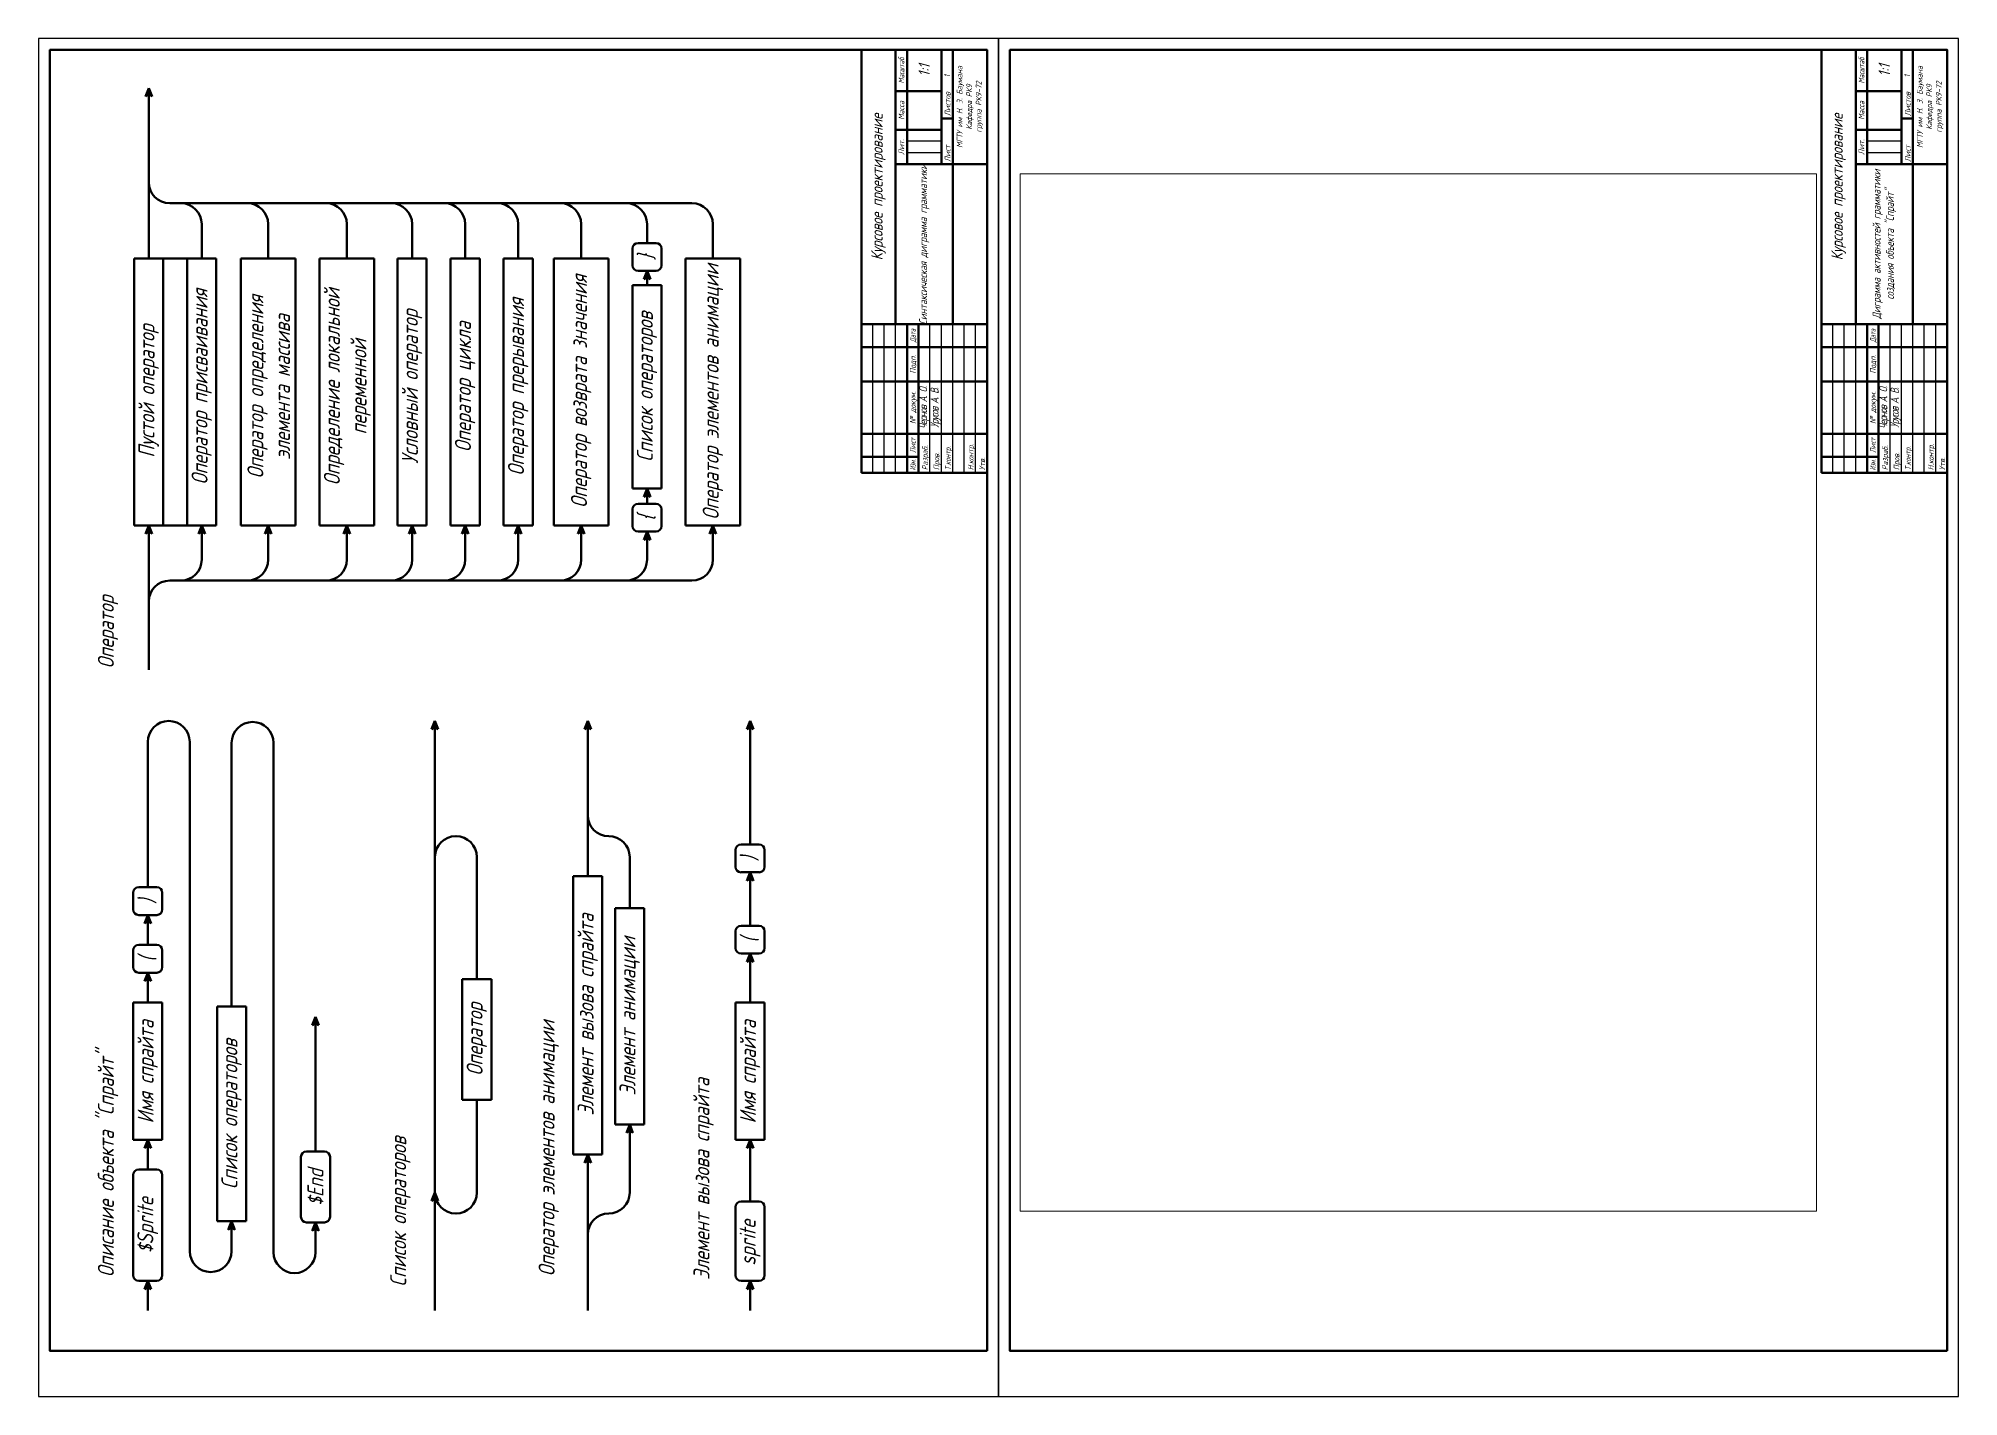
# Model space of a CAD drawing. Header units: millimetres. Extents: x -1205 to 3458, y 452 to 1430.
# Drawn here: x -105 to 735, y 836 to 1430 of the extents above; entities that cross this region are included whole.
import ezdxf
from ezdxf.enums import TextEntityAlignment as Align

# ---------------------------------------------------------------- set-up
doc = ezdxf.new("R2010")
doc.units = ezdxf.units.MM
doc.layers.get('0').update_dxf_attribs({"lineweight": 100})
doc.styles.add('GOST 2.304', font='CS_Gost2304.shx', dxfattribs={"oblique": 15})
picture_1 = doc.add_image_def('image10.png', size_in_pixel=(2760, 2120))

msp = doc.modelspace()

# ---------------------------------------------------------------- hatches: boundary and pattern name
for points in [[(-58.52, 1404.2), (-57.06, 1405.15), (-55.61, 1404.2), (-57.06, 1407.86)], [(159.49, 1324.22), (160.94, 1325.16), (162.4, 1324.22), (160.94, 1327.88)], [(159.49, 1229), (160.94, 1229.95), (162.4, 1229), (160.94, 1232.66)], [(-58.52, 1212.91), (-57.06, 1213.85), (-55.61, 1212.91), (-57.06, 1216.57)], [(-35.32, 1212.91), (-33.86, 1213.85), (-32.41, 1212.91), (-33.86, 1216.57)], [(-6.26, 1212.91), (-4.81, 1213.85), (-3.35, 1212.91), (-4.81, 1216.57)], [(28.15, 1212.91), (29.6, 1213.85), (31.06, 1212.91), (29.6, 1216.57)], [(56.71, 1212.91), (58.16, 1213.85), (59.62, 1212.91), (58.16, 1216.57)], [(79.91, 1212.91), (81.36, 1213.85), (82.82, 1212.91), (81.36, 1216.57)], [(103.11, 1212.91), (104.57, 1213.85), (106.02, 1212.91), (104.57, 1216.57)], [(130.68, 1212.91), (132.14, 1213.85), (133.59, 1212.91), (132.14, 1216.57)], [(159.49, 1210.19), (160.94, 1211.14), (162.4, 1210.19), (160.94, 1213.85)], [(188.29, 1212.91), (189.75, 1213.85), (191.2, 1212.91), (189.75, 1216.57)], [(66.68, 1127.39), (68.14, 1128.33), (69.59, 1127.39), (68.14, 1131.04)], [(133.54, 1127.39), (135, 1128.33), (136.45, 1127.39), (135, 1131.04)], [(204.56, 1127.39), (206.02, 1128.33), (207.47, 1127.39), (206.02, 1131.04)], [(204.56, 1061.18), (206.02, 1062.12), (207.47, 1061.18), (206.02, 1064.84)], [(-58.92, 1042.51), (-57.47, 1043.45), (-56.01, 1042.51), (-57.47, 1046.17)], [(204.56, 1025.65), (206.02, 1026.59), (207.47, 1025.65), (206.02, 1029.31)], [(-58.92, 1017.29), (-57.47, 1018.24), (-56.01, 1017.29), (-57.47, 1020.95)], [(14.43, 997.94), (15.89, 998.89), (17.34, 997.94), (15.89, 1001.6)], [(151.88, 950.94), (153.34, 951.88), (154.79, 950.94), (153.34, 954.6)], [(-58.92, 944.24), (-57.47, 945.19), (-56.01, 944.24), (-57.47, 947.9)], [(133.54, 937.82), (135, 938.77), (136.45, 937.82), (135, 941.48)], [(204.56, 944.24), (206.02, 945.19), (207.47, 944.24), (206.02, 947.9)], [(66.68, 921.12), (68.14, 922.06), (69.59, 921.12), (68.14, 924.78)], [(-22.25, 908.54), (-20.79, 909.49), (-19.34, 908.54), (-20.79, 912.2)], [(14.43, 908.09), (15.89, 909.03), (17.34, 908.09), (15.89, 911.75)], [(-58.92, 882.51), (-57.47, 883.46), (-56.01, 882.51), (-57.47, 886.17)], [(204.56, 882.51), (206.02, 883.46), (207.47, 882.51), (206.02, 886.17)]]:
    msp.add_hatch(color=256).paths.add_polyline_path(points)

# ---------------------------------------------------------------- linework, layer by layer
at = {"color": 7, "linetype": 'Continuous', "lineweight": 60}
for p, q in [((254.69, 1239.55), (254.69, 1424.55)), ((309.69, 1424.55), (254.69, 1424.55)), ((269.69, 1304.55), (269.69, 1424.55)), ((274.69, 1374.55), (274.69, 1424.55)), ((289.69, 1374.55), (289.69, 1424.55)), ((294.69, 1304.55), (294.69, 1424.55)), ((309.69, 1239.55), (309.69, 1424.55)), ((674.69, 1239.55), (674.69, 1424.55)), ((729.69, 1424.55), (674.69, 1424.55)), ((689.69, 1304.55), (689.69, 1424.55)), ((694.69, 1374.55), (694.69, 1424.55)), ((709.69, 1374.55), (709.69, 1424.55)), ((714.69, 1304.55), (714.69, 1424.55)), ((729.69, 1239.55), (729.69, 1424.55)), ((289.69, 1406.55), (269.69, 1406.55)), ((709.69, 1406.55), (689.69, 1406.55)), ((294.69, 1394.55), (289.69, 1394.55)), ((714.69, 1394.55), (709.69, 1394.55)), ((289.69, 1389.55), (269.69, 1389.55)), ((709.69, 1389.55), (689.69, 1389.55)), ((309.69, 1374.55), (269.69, 1374.55)), ((729.69, 1374.55), (689.69, 1374.55)), ((309.69, 1304.55), (254.69, 1304.55)), ((274.69, 1239.55), (274.69, 1304.55)), ((279.69, 1239.55), (279.69, 1304.55)), ((729.69, 1304.55), (674.69, 1304.55)), ((694.69, 1239.55), (694.69, 1304.55)), ((699.69, 1239.55), (699.69, 1304.55)), ((309.69, 1294.55), (254.69, 1294.55)), ((729.69, 1294.55), (674.69, 1294.55)), ((309.69, 1279.55), (254.69, 1279.55)), ((729.69, 1279.55), (674.69, 1279.55)), ((309.69, 1256.55), (254.69, 1256.55)), ((729.69, 1256.55), (674.69, 1256.55)), ((279.69, 1246.55), (254.69, 1246.55)), ((699.69, 1246.55), (674.69, 1246.55)), ((309.69, 1239.55), (254.69, 1239.55)), ((729.69, 1239.55), (674.69, 1239.55))]:
    msp.add_line(p, q, dxfattribs=at)
for p, q in [((-57.06, 1407.86), (-58.52, 1404.2)), ((-58.52, 1404.2), (-57.06, 1405.15)), ((-57.06, 1407.86), (-55.61, 1404.2)), ((-57.06, 1405.15), (-57.06, 1360.61)), ((-57.06, 1405.15), (-55.61, 1404.2)), ((-57.06, 1360.61), (-57.06, 1333.34)), ((-47.89, 1357.48), (180.58, 1357.48)), ((-33.86, 1348.31), (-33.86, 1333.34)), ((-4.81, 1348.31), (-4.81, 1333.34)), ((29.6, 1348.31), (29.6, 1333.34)), ((58.16, 1348.31), (58.16, 1333.34)), ((81.36, 1348.31), (81.36, 1333.34)), ((104.57, 1348.31), (104.57, 1333.34)), ((132.14, 1348.31), (132.14, 1333.34)), ((160.94, 1348.31), (160.94, 1340.06)), ((189.75, 1348.31), (189.75, 1333.34)), ((154.58, 1330.3), (154.58, 1337.63)), ((157.01, 1340.06), (164.88, 1340.06)), ((167.3, 1337.63), (167.3, 1330.3)), ((-63.42, 1216.57), (-63.42, 1333.34)), ((-50.7, 1333.34), (-63.42, 1333.34)), ((-40.22, 1333.34), (-54.14, 1333.34)), ((-50.7, 1333.34), (-50.7, 1216.57)), ((-40.22, 1216.57), (-40.22, 1333.34)), ((-27.5, 1333.34), (-40.22, 1333.34)), ((-27.5, 1333.34), (-27.5, 1216.57)), ((-16.77, 1216.57), (-16.77, 1333.34)), ((7.16, 1333.34), (-16.77, 1333.34)), ((7.16, 1333.34), (7.16, 1216.57)), ((17.64, 1216.57), (17.64, 1333.34)), ((41.57, 1333.34), (17.64, 1333.34)), ((41.57, 1333.34), (41.57, 1216.57)), ((51.8, 1216.57), (51.8, 1333.34)), ((64.52, 1333.34), (51.8, 1333.34)), ((64.52, 1333.34), (64.52, 1216.57)), ((75, 1216.57), (75, 1333.34)), ((87.73, 1333.34), (75, 1333.34)), ((87.73, 1333.34), (87.73, 1216.57)), ((98.21, 1216.57), (98.21, 1333.34)), ((110.93, 1333.34), (98.21, 1333.34)), ((110.93, 1333.34), (110.93, 1216.57)), ((120.17, 1216.57), (120.17, 1333.34)), ((144.1, 1333.34), (120.17, 1333.34)), ((144.1, 1333.34), (144.1, 1216.57)), ((164.88, 1327.88), (157.01, 1327.88)), ((160.94, 1327.88), (159.49, 1324.22)), ((160.94, 1327.88), (162.4, 1324.22)), ((177.78, 1216.57), (177.78, 1333.34)), ((201.71, 1333.34), (177.78, 1333.34)), ((196.11, 1333.34), (183.39, 1333.34)), ((201.71, 1333.34), (201.71, 1216.57)), ((154.58, 1232.66), (154.58, 1321.59)), ((167.3, 1321.59), (154.58, 1321.59)), ((159.49, 1324.22), (160.94, 1325.16)), ((160.94, 1325.16), (160.94, 1321.59)), ((160.94, 1325.16), (162.4, 1324.22)), ((167.3, 1321.59), (167.3, 1232.66)), ((167.3, 1232.66), (154.58, 1232.66)), ((160.94, 1232.66), (159.49, 1229)), ((159.49, 1229), (160.94, 1229.95)), ((160.94, 1232.66), (162.4, 1229)), ((160.94, 1229.95), (160.94, 1226.03)), ((160.94, 1229.95), (162.4, 1229)), ((154.58, 1216.28), (154.58, 1223.61)), ((157.01, 1226.03), (164.88, 1226.03)), ((167.3, 1223.61), (167.3, 1216.28)), ((-50.7, 1216.57), (-63.42, 1216.57)), ((-57.06, 1216.57), (-58.52, 1212.91)), ((-58.52, 1212.91), (-57.06, 1213.85)), ((-57.06, 1216.57), (-55.61, 1212.91)), ((-57.06, 1213.85), (-57.06, 1153.44)), ((-57.06, 1213.85), (-55.61, 1212.91)), ((-40.22, 1216.57), (-54.26, 1216.57)), ((-27.5, 1216.57), (-40.22, 1216.57)), ((-33.86, 1216.57), (-35.32, 1212.91)), ((-35.32, 1212.91), (-33.86, 1213.85)), ((-33.86, 1216.57), (-32.41, 1212.91)), ((-33.86, 1213.85), (-33.86, 1201.6)), ((-33.86, 1213.85), (-32.41, 1212.91)), ((7.16, 1216.57), (-16.77, 1216.57)), ((-4.81, 1216.57), (-6.26, 1212.91)), ((-6.26, 1212.91), (-4.81, 1213.85)), ((-4.81, 1216.57), (-3.35, 1212.91)), ((-4.81, 1213.85), (-4.81, 1201.6)), ((-4.81, 1213.85), (-3.35, 1212.91)), ((41.57, 1216.57), (17.64, 1216.57)), ((29.6, 1216.57), (28.15, 1212.91)), ((28.15, 1212.91), (29.6, 1213.85)), ((29.6, 1216.57), (31.06, 1212.91)), ((29.6, 1213.85), (29.6, 1201.6)), ((29.6, 1213.85), (31.06, 1212.91)), ((64.52, 1216.57), (51.8, 1216.57)), ((58.16, 1216.57), (56.71, 1212.91)), ((56.71, 1212.91), (58.16, 1213.85)), ((58.16, 1216.57), (59.62, 1212.91)), ((58.16, 1215.39), (58.16, 1201.6)), ((58.16, 1213.85), (59.62, 1212.91)), ((87.73, 1216.57), (75, 1216.57)), ((81.36, 1216.57), (79.91, 1212.91)), ((79.91, 1212.91), (81.36, 1213.85)), ((81.36, 1216.57), (82.82, 1212.91)), ((81.36, 1215.39), (81.36, 1201.6)), ((81.36, 1213.85), (82.82, 1212.91)), ((110.93, 1216.57), (98.21, 1216.57)), ((104.57, 1216.57), (103.11, 1212.91)), ((103.11, 1212.91), (104.57, 1213.85)), ((104.57, 1216.57), (106.02, 1212.91)), ((104.57, 1215.39), (104.57, 1201.6)), ((104.57, 1213.85), (106.02, 1212.91)), ((144.1, 1216.57), (120.17, 1216.57)), ((138.5, 1216.57), (125.77, 1216.57)), ((132.14, 1216.57), (130.68, 1212.91)), ((130.68, 1212.91), (132.14, 1213.85)), ((132.14, 1216.57), (133.59, 1212.91)), ((132.14, 1215.39), (132.14, 1201.6)), ((132.14, 1213.85), (133.59, 1212.91)), ((164.88, 1213.85), (157.01, 1213.85)), ((160.94, 1213.85), (159.49, 1210.19)), ((159.49, 1210.19), (160.94, 1211.14)), ((160.94, 1213.85), (162.4, 1210.19)), ((160.94, 1211.14), (160.94, 1201.6)), ((160.94, 1211.14), (162.4, 1210.19)), ((201.71, 1216.57), (177.78, 1216.57)), ((189.75, 1216.57), (188.29, 1212.91)), ((188.29, 1212.91), (189.75, 1213.85)), ((189.75, 1216.57), (191.2, 1212.91)), ((189.75, 1213.85), (189.75, 1201.6)), ((189.75, 1213.85), (191.2, 1212.91)), ((-47.89, 1192.43), (180.58, 1192.43)), ((68.14, 1131.04), (66.68, 1127.39)), ((66.68, 1127.39), (68.14, 1128.33)), ((68.14, 1131.04), (69.59, 1127.39)), ((68.14, 1128.33), (68.14, 1081.55)), ((68.14, 1128.33), (69.59, 1127.39)), ((135, 1131.04), (133.54, 1127.39)), ((133.54, 1127.39), (135, 1128.33)), ((135, 1131.04), (136.45, 1127.39)), ((135, 1128.33), (135, 1083.79)), ((135, 1128.33), (136.45, 1127.39)), ((206.02, 1131.04), (204.56, 1127.39)), ((204.56, 1127.39), (206.02, 1128.33)), ((206.02, 1131.04), (206.02, 1077.02)), ((206.02, 1131.04), (207.47, 1127.39)), ((206.02, 1128.33), (207.47, 1127.39)), ((-57.47, 1121.87), (-57.47, 1058.35)), ((-39.13, 899.17), (-39.13, 1121.87)), ((-39.13, 1121.87), (-39.13, 902.21)), ((-20.79, 1121.42), (-20.79, 1006.12)), ((-2.45, 898.71), (-2.45, 1121.42)), ((-2.45, 1121.42), (-2.45, 901.75)), ((68.14, 1083.79), (68.14, 873.14)), ((135, 1083.79), (135, 1063.1)), ((202.08, 1077.02), (209.95, 1077.02)), ((86.47, 1071.49), (86.47, 1018.17)), ((153.34, 1071.49), (153.34, 1049.18)), ((199.65, 1067.26), (199.65, 1074.59)), ((212.38, 1074.59), (212.38, 1067.26)), ((128.64, 941.48), (128.64, 1063.1)), ((141.36, 1063.1), (128.64, 1063.1)), ((141.36, 1063.1), (141.36, 941.48)), ((209.95, 1064.84), (202.08, 1064.84)), ((206.02, 1064.84), (204.56, 1061.18)), ((204.56, 1061.18), (206.02, 1062.12)), ((206.02, 1064.84), (207.47, 1061.18)), ((206.02, 1062.12), (206.02, 1041.49)), ((206.02, 1062.12), (207.47, 1061.18)), ((-63.83, 1048.59), (-63.83, 1055.92)), ((-61.41, 1058.35), (-53.53, 1058.35)), ((-51.11, 1055.92), (-51.11, 1048.59)), ((-53.53, 1046.17), (-61.41, 1046.17)), ((-57.47, 1046.17), (-58.92, 1042.51)), ((-58.92, 1042.51), (-57.47, 1043.45)), ((-57.47, 1046.17), (-56.01, 1042.51)), ((-57.47, 1043.45), (-57.47, 1033.13)), ((-57.47, 1043.45), (-56.01, 1042.51)), ((146.97, 954.6), (146.97, 1049.18)), ((159.7, 1049.18), (146.97, 1049.18)), ((159.7, 1049.18), (159.7, 954.6)), ((199.65, 1031.73), (199.65, 1039.06)), ((202.08, 1041.49), (209.95, 1041.49)), ((212.38, 1039.06), (212.38, 1031.73)), ((-63.83, 1023.38), (-63.83, 1030.71)), ((-61.41, 1033.13), (-53.53, 1033.13)), ((-51.11, 1030.71), (-51.11, 1023.38)), ((209.95, 1029.31), (202.08, 1029.31)), ((206.02, 1029.31), (204.56, 1025.65)), ((204.56, 1025.65), (206.02, 1026.59)), ((206.02, 1029.31), (207.47, 1025.65)), ((206.02, 1026.59), (206.02, 1007.92)), ((206.02, 1026.59), (207.47, 1025.65)), ((-53.53, 1020.95), (-61.41, 1020.95)), ((-57.47, 1020.95), (-58.92, 1017.29)), ((-58.92, 1017.29), (-57.47, 1018.24)), ((-57.47, 1020.95), (-56.01, 1017.29)), ((-57.47, 1018.24), (-57.47, 1007.92)), ((-57.47, 1018.24), (-56.01, 1017.29)), ((80.11, 965.29), (80.11, 1018.17)), ((92.84, 1018.17), (80.11, 1018.17)), ((92.84, 1018.17), (92.84, 965.29)), ((-63.83, 947.9), (-63.83, 1007.92)), ((-51.11, 1007.92), (-63.83, 1007.92)), ((-51.11, 1007.92), (-51.11, 947.9)), ((-27.15, 912.2), (-27.15, 1006.12)), ((-14.43, 1006.12), (-27.15, 1006.12)), ((-14.43, 1006.12), (-14.43, 912.2)), ((15.89, 1001.6), (14.43, 997.94)), ((15.89, 1001.6), (17.34, 997.94)), ((199.65, 947.9), (199.65, 1007.92)), ((212.38, 1007.92), (199.65, 1007.92)), ((212.38, 1007.92), (212.38, 947.9)), ((14.43, 997.94), (15.89, 998.89)), ((15.89, 998.89), (15.89, 942.79)), ((15.89, 998.89), (17.34, 997.94)), ((92.84, 965.29), (80.11, 965.29)), ((86.47, 965.29), (86.47, 924.78)), ((159.7, 954.6), (146.97, 954.6)), ((153.34, 954.6), (151.88, 950.94)), ((151.88, 950.94), (153.34, 951.88)), ((153.34, 954.6), (154.79, 950.94)), ((153.34, 951.88), (153.34, 924.78)), ((153.34, 951.88), (154.79, 950.94)), ((-51.11, 947.9), (-63.83, 947.9)), ((-57.47, 947.9), (-58.92, 944.24)), ((-58.92, 944.24), (-57.47, 945.19)), ((-57.47, 947.9), (-56.01, 944.24)), ((-57.47, 945.19), (-57.47, 934.87)), ((-57.47, 945.19), (-56.01, 944.24)), ((11.95, 942.79), (19.82, 942.79)), ((141.36, 941.48), (128.64, 941.48)), ((135, 941.48), (133.54, 937.82)), ((135, 941.48), (135, 873.14)), ((135, 941.48), (136.45, 937.82)), ((212.38, 947.9), (199.65, 947.9)), ((206.02, 947.9), (204.56, 944.24)), ((204.56, 944.24), (206.02, 945.19)), ((206.02, 947.9), (207.47, 944.24)), ((206.02, 945.19), (206.02, 920.87)), ((206.02, 945.19), (207.47, 944.24)), ((-63.83, 888.59), (-63.83, 932.45)), ((-61.41, 934.87), (-53.53, 934.87)), ((-51.11, 932.45), (-51.11, 888.59)), ((9.52, 914.17), (9.52, 940.36)), ((22.25, 940.36), (22.25, 914.17)), ((133.54, 937.82), (135, 938.77)), ((135, 938.77), (136.45, 937.82)), ((68.14, 924.78), (66.68, 921.12)), ((68.14, 924.78), (69.59, 921.12)), ((66.68, 921.12), (68.14, 922.06)), ((68.14, 922.06), (69.59, 921.12)), ((199.65, 888.59), (199.65, 918.44)), ((202.08, 920.87), (209.95, 920.87)), ((212.38, 918.44), (212.38, 888.59)), ((-14.43, 912.2), (-27.15, 912.2)), ((-20.79, 912.2), (-22.25, 908.54)), ((-22.25, 908.54), (-20.79, 909.49)), ((-20.79, 912.2), (-19.34, 908.54)), ((-20.79, 909.49), (-20.79, 899.17)), ((-20.79, 909.49), (-19.34, 908.54)), ((19.82, 911.75), (11.95, 911.75)), ((15.89, 911.75), (14.43, 908.09)), ((14.43, 908.09), (15.89, 909.03)), ((15.89, 911.75), (17.34, 908.09)), ((15.89, 909.03), (17.34, 908.09)), ((15.89, 909.03), (15.89, 898.71)), ((-53.53, 886.17), (-61.41, 886.17)), ((-57.47, 886.17), (-58.92, 882.51)), ((-58.92, 882.51), (-57.47, 883.46)), ((-57.47, 886.17), (-56.01, 882.51)), ((-57.47, 883.46), (-57.47, 873.14)), ((-57.47, 883.46), (-56.01, 882.51)), ((209.95, 886.17), (202.08, 886.17)), ((206.02, 886.17), (204.56, 882.51)), ((204.56, 882.51), (206.02, 883.46)), ((206.02, 886.17), (207.47, 882.51)), ((206.02, 883.46), (206.02, 873.14)), ((206.02, 883.46), (207.47, 882.51))]:
    msp.add_line(p, q)
at = {"linetype": 'Continuous', "lineweight": 25}
for p, q in [((289.69, 1384.55), (274.69, 1384.55)), ((289.69, 1379.55), (274.69, 1379.55)), ((709.69, 1384.55), (694.69, 1384.55)), ((709.69, 1379.55), (694.69, 1379.55))]:
    msp.add_line(p, q, dxfattribs=at)
at = {"color": 1, "linetype": 'Continuous', "lineweight": 25}
for p, q in [((259.69, 1239.55), (259.69, 1304.55)), ((264.69, 1239.55), (264.69, 1304.55)), ((269.69, 1239.55), (269.69, 1304.55)), ((284.69, 1239.55), (284.69, 1304.55)), ((289.69, 1239.55), (289.69, 1304.55)), ((294.69, 1239.55), (294.69, 1304.55)), ((299.69, 1239.55), (299.69, 1304.55)), ((304.69, 1239.55), (304.69, 1304.55)), ((679.69, 1239.55), (679.69, 1304.55)), ((684.69, 1239.55), (684.69, 1304.55)), ((689.69, 1239.55), (689.69, 1304.55)), ((704.69, 1239.55), (704.69, 1304.55)), ((709.69, 1239.55), (709.69, 1304.55)), ((714.69, 1239.55), (714.69, 1304.55)), ((719.69, 1239.55), (719.69, 1304.55)), ((724.69, 1239.55), (724.69, 1304.55))]:
    msp.add_line(p, q, dxfattribs=at)
for points in [[(314.69, 835.55), (314.69, 1429.55), (-105.31, 1429.55), (-105.31, 835.55), (314.69, 835.55)], [(734.69, 835.55), (734.69, 1429.55), (314.69, 1429.55), (314.69, 835.55), (734.69, 835.55)]]:
    msp.add_lwpolyline(points, dxfattribs=at)
at = {"color": 7, "linetype": 'Continuous', "lineweight": 60}
for points in [[(309.69, 855.55), (309.69, 1424.55), (-100.31, 1424.55), (-100.31, 855.55), (309.69, 855.55)], [(729.69, 855.55), (729.69, 1424.55), (319.69, 1424.55), (319.69, 855.55), (729.69, 855.55)]]:
    msp.add_lwpolyline(points, dxfattribs=at)
for centre, radius, start, end in [((-47.89, 1366.65), 9.17, 180, 270), ((-43.03, 1348.31), 9.17, 0, 90), ((-13.97, 1348.31), 9.17, 0, 90), ((20.44, 1348.31), 9.17, 0, 90), ((48.99, 1348.31), 9.17, 0, 90), ((72.2, 1348.31), 9.17, 0, 90), ((95.4, 1348.31), 9.17, 0, 90), ((122.97, 1348.31), 9.17, 0, 90), ((151.77, 1348.31), 9.17, 0, 90), ((180.58, 1348.31), 9.17, 0, 90), ((157.01, 1337.63), 2.43, 90, 180), ((164.88, 1337.63), 2.43, 0, 90), ((157.01, 1330.3), 2.43, 180, 270), ((164.88, 1330.3), 2.43, 270, 0), ((157.01, 1223.61), 2.43, 90, 180), ((164.88, 1223.61), 2.43, 0, 90), ((157.01, 1216.28), 2.43, 180, 270), ((164.88, 1216.28), 2.43, 270, 0), ((-43.03, 1201.6), 9.17, 270, 0), ((-13.97, 1201.6), 9.17, 270, 0), ((20.44, 1201.6), 9.17, 270, 0), ((48.99, 1201.6), 9.17, 270, 0), ((72.2, 1201.6), 9.17, 270, 0), ((95.4, 1201.6), 9.17, 270, 0), ((122.97, 1201.6), 9.17, 270, 0), ((151.77, 1201.6), 9.17, 270, 0), ((180.58, 1201.6), 9.17, 270, 0), ((-47.89, 1183.26), 9.17, 90, 180), ((-48.3, 1121.87), 9.17, 0, 180), ((-11.62, 1121.42), 9.17, 0, 180), ((144.17, 1089.83), 9.17, 180, 270), ((77.31, 1071.49), 9.17, 0, 180), ((144.17, 1071.49), 9.17, 0, 90), ((202.08, 1074.59), 2.43, 90, 180), ((209.95, 1074.59), 2.43, 0, 90), ((202.08, 1067.26), 2.43, 180, 270), ((209.95, 1067.26), 2.43, 270, 0), ((-61.41, 1055.92), 2.43, 90, 180), ((-53.53, 1055.92), 2.43, 0, 90), ((-61.41, 1048.59), 2.43, 180, 270), ((-53.53, 1048.59), 2.43, 270, 0), ((202.08, 1039.06), 2.43, 90, 180), ((209.95, 1039.06), 2.43, 0, 90), ((-61.41, 1030.71), 2.43, 90, 180), ((-53.53, 1030.71), 2.43, 0, 90), ((202.08, 1031.73), 2.43, 180, 270), ((209.95, 1031.73), 2.43, 270, 0), ((-61.41, 1023.38), 2.43, 180, 270), ((-53.53, 1023.38), 2.43, 270, 0), ((11.95, 940.36), 2.43, 90, 180), ((19.82, 940.36), 2.43, 0, 90), ((-61.41, 932.45), 2.43, 90, 180), ((-53.53, 932.45), 2.43, 0, 90), ((77.31, 924.78), 9.17, 180, 0), ((144.17, 924.78), 9.17, 270, 0), ((144.17, 906.44), 9.17, 90, 180), ((202.08, 918.44), 2.43, 90, 180), ((209.95, 918.44), 2.43, 0, 90), ((11.95, 914.17), 2.43, 180, 270), ((19.82, 914.17), 2.43, 270, 0), ((-29.96, 899.17), 9.17, 180, 0), ((6.72, 898.71), 9.17, 180, 0), ((-61.41, 888.59), 2.43, 180, 270), ((-53.53, 888.59), 2.43, 270, 0), ((202.08, 888.59), 2.43, 180, 270), ((209.95, 888.59), 2.43, 270, 0)]:
    msp.add_arc(centre, radius, start, end)

# ---------------------------------------------------------------- texts
at = {"linetype": 'Continuous', "lineweight": 30, "style": 'GOST 2.304', "oblique": 15}
for s, width, p in [('Масштаб', 0.91954, (272.19, 1415.55)), ('Масштаб', 0.91954, (692.19, 1415.55)), ('Дата', 0.8, (277.19, 1299.55)), ('Дата', 0.8, (697.19, 1299.55)), ('Лист', 0.9, (277.19, 1251.55)), ('Лист', 0.9, (697.19, 1251.55)), ('Изм.', 0.75, (277.19, 1243.05)), ('Изм.', 0.75, (697.19, 1243.05))]:
    msp.add_text(s, height=2.5, rotation=90, dxfattribs=dict(at, width=width)).set_placement(p, align=Align.MIDDLE_CENTER)
for s, height, p in [('1:1', 5, (282.19, 1415.55)), ('1:1', 5, (702.19, 1415.55)), ('Масса', 2.5, (272.19, 1398.05)), ('Масса', 2.5, (692.19, 1398.05)), ('Лит.', 2.5, (272.19, 1382.05)), ('Лит.', 2.5, (692.19, 1382.05)), ('Подп.', 2.5, (277.19, 1287.05)), ('Подп.', 2.5, (697.19, 1287.05)), ('№ докум.', 2.5, (277.19, 1268.05)), ('№ докум.', 2.5, (697.19, 1268.05))]:
    msp.add_text(s, height=height, rotation=90, dxfattribs=at).set_placement(p, align=Align.MIDDLE_CENTER)
for s, p in [('Листов', (293.69, 1395.55)), ('Листов', (713.69, 1395.55)), ('Лист', (293.69, 1375.55)), ('Лист', (713.69, 1375.55)), ('Разраб.', (283.77, 1240.71)), ('Пров.', (288.77, 1240.71)), ('Утв.', (308.77, 1240.71)), ('Разраб.', (703.77, 1240.71)), ('Пров.', (708.77, 1240.71)), ('Утв.', (728.77, 1240.71))]:
    msp.add_text(s, height=2.5, rotation=90, dxfattribs=at).set_placement(p)
for s, width, p in [('Т.контр.', 0.9, (293.77, 1240.71)), ('Н.контр.', 0.95, (303.77, 1240.71)), ('Т.контр.', 0.9, (713.77, 1240.71)), ('Н.контр.', 0.95, (723.77, 1240.71))]:
    msp.add_text(s, height=2.5, rotation=90, dxfattribs=dict(at, width=width)).set_placement(p)
at = {"lineweight": 30, "rotation": 90, "style": 'GOST 2.304'}
for s, insert, char_height, width, attachment_point in [('1', (292.19, 1413.03), 2.5, 7.9946, 5), ('МГТУ им Н. Э. Баумана\\PКафедра РК9\\Pгруппа РК9-72', (302.19, 1399.55), 2.5, 50, 5), ('1', (712.19, 1413.03), 2.5, 7.9946, 5), ('МГТУ им Н. Э. Баумана\\PКафедра РК9\\Pгруппа РК9-72', (722.19, 1399.55), 2.5, 50, 5), ('Курсовое проектирование', (262.19, 1364.55), 5, 120, 5), ('Курсовое проектирование', (682.19, 1364.55), 5, 120, 5), ('Синтаксическая диграмма грамматики', (282.19, 1339.55), 3.5, 70, 5), ('Диграмма активностей грамматики создания объекта "Спрайт"', (702.19, 1339.55), 3.5, 70, 5), ('\\}', (160.94, 1333.75), 6.985, 6.8945, 5), ('Оператор элементов анимации', (189.75, 1274.95), 6.9855, 116.7728, 5), ('Оператор присваивания', (-33.86, 1277.17), 6.9855, 113.2807, 5), ('{\\Q15;Определение локальной переменной}', (29.85, 1277.17), 6.9855, 113.2807, 5), ('Оператор возврата значения', (132.14, 1275.19), 6.9855, 117.2431, 5), ('Оператор определения элемента массива', (-4.56, 1277.17), 6.9855, 113.2807, 5), ('Условный {\\Q15;оператор }', (58.16, 1277.17), 6.9855, 113.2807, 5), ('Оператор прерывания', (104.57, 1277.17), 6.9855, 113.2807, 5), ('Список операторов', (160.94, 1277.17), 6.9855, 113.2807, 5), ('Пустой оператор', (-57.06, 1275.26), 6.9855, 117.7952, 5), ('Оператор цикла', (81.36, 1277.17), 6.9855, 113.2807, 5), ('{\\T0.75;Чернов А. О.}', (282.19, 1268.05), 3.5, 23, 5), ('{\\T0.8;Урусов А. В.}', (287.19, 1268.05), 3.5, 23, 5), ('{\\T0.75;Чернов А. О.}', (702.19, 1268.05), 3.5, 23, 5), ('{\\T0.8;Урусов А. В.}', (707.19, 1268.05), 3.5, 23, 5), ('\\{', (160.94, 1219.73), 6.985, 6.8945, 5), ('Оператор', (-74.85, 1154.01), 6.985, 151.0635, 4), (')', (206.02, 1070.71), 6.99, 6.8945, 5), (')', (-57.47, 1052.04), 6.99, 6.8945, 5), ('Элемент вызова спрайта', (135, 1002.6), 6.9855, 117.7952, 5), ('Элемент анимации', (153.34, 1001.89), 6.9855, 95.8883, 5), ('(', (206.02, 1035.18), 6.99, 6.8945, 5), ('(', (-57.47, 1026.83), 6.99, 6.8945, 5), ('Оператор', (86.47, 991.78), 6.985, 52.7976, 5), ('Имя спрайта', (-57.47, 977.59), 6.9855, 59.3661, 5), ('Оператор элементов анимации', (117.95, 944.1), 6.9855, 168.3126, 5), ('Имя спрайта', (206.02, 977.59), 6.9855, 59.3661, 5), ('Список операторов', (-20.79, 959.06), 6.9855, 93.7209, 5), ('Описание объекта "Спрайт"', (-74.85, 937.35), 6.9855, 145.9202, 5), ('Элемент вызова спрайта', (185.68, 930.73), 6.9855, 117.7952, 5), ('Список операторов', (53.04, 916.42), 6.9855, 93.7209, 5), ('$End', (15.89, 927.02), 6.985, 25.7022, 5), ('$Sprite', (-57.47, 910.52), 6.985, 43.8507, 5), ('sprite', (206.02, 902.89), 6.985, 28.585, 5)]:
    msp.add_mtext(s, dxfattribs=dict(at, insert=insert, char_height=char_height, width=width, attachment_point=attachment_point))

# ---------------------------------------------------------------- pictures from other files: only their frames are drawn
at = {"lineweight": 0}
image = msp.add_image(picture_1, insert=(672.59, 916.68), size_in_units=(453.69, 348.49), rotation=90, dxfattribs=at)
image.dxf.flags = 7

doc.saveas('drawing.dxf')
